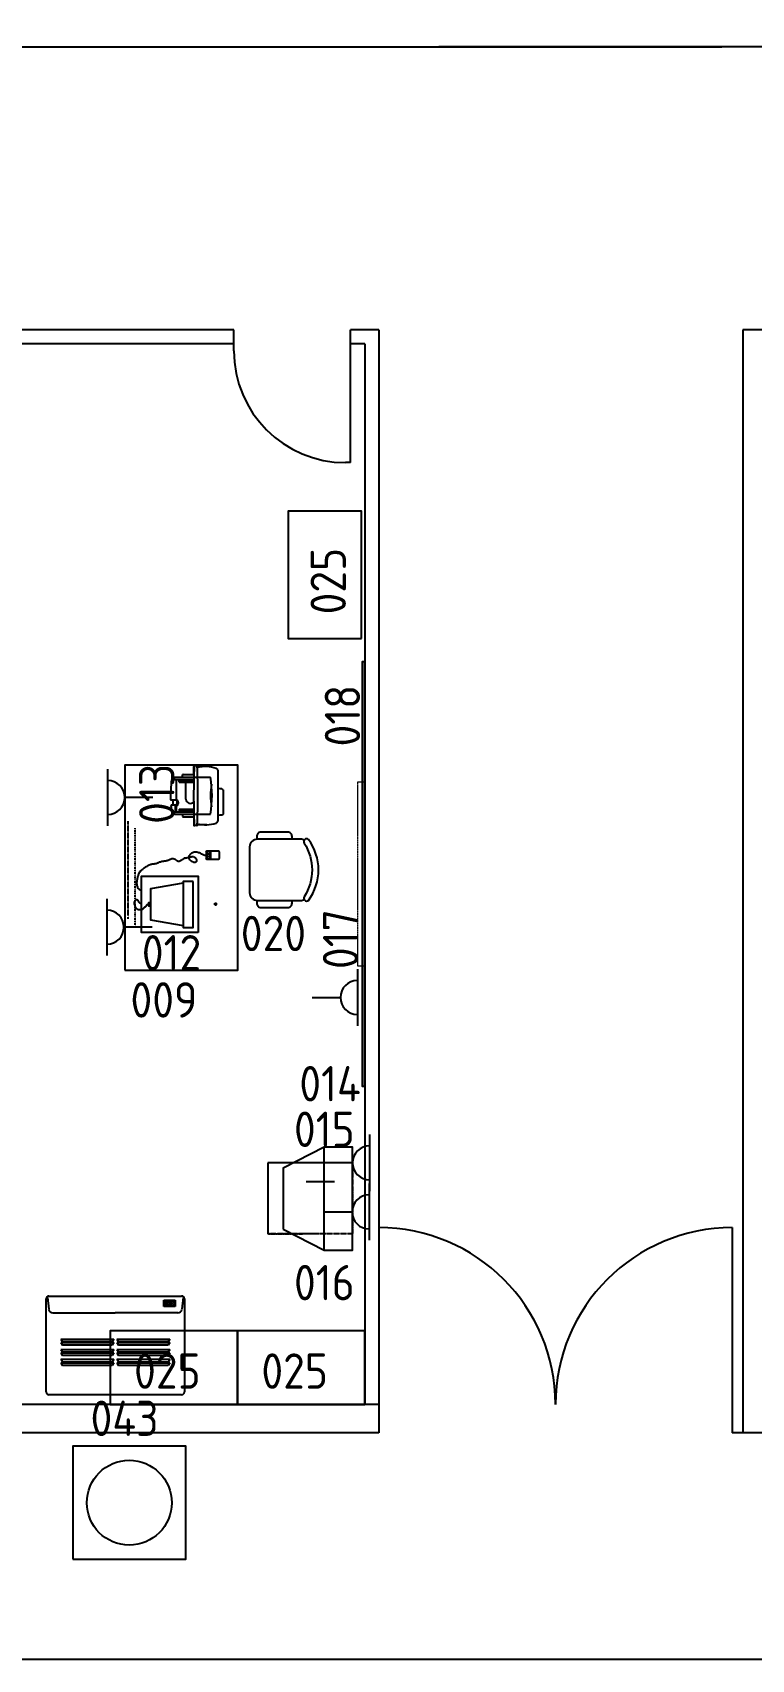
# Model space of a CAD drawing. Header units: millimetres. Extents: x 18768 to 1484868, y -11027 to 520152.
# Drawn here: x 182191 to 187274, y 25708 to 37211 of the extents above; entities that cross this region are included whole.
import ezdxf
from ezdxf.enums import TextEntityAlignment as Align

# ---------------------------------------------------------------- set-up
doc = ezdxf.new("R2010")
doc.units = ezdxf.units.MM
for name, pattern in [('DASHDOT2', [0.5, 0.25, -0.125, 0, -0.125]), ('DIVIDE', [2.15, 1.5, -0.2, 0.05, -0.15, 0.05, -0.2]), ('HIDDEN', [0.375, 0.25, -0.125]), ('HIDDEN2', [4.7625, 3.175, -1.5875])]:
    doc.linetypes.add(name, pattern=pattern)
for name, color, linetype in [('1-PAREDES', 7, 'Continuous'), ('L018-SIMBOLO1', 3, 'Continuous'), ('L025-CONTORNO', 7, 'Continuous'), ('L025-IMAGIN', 1, 'DIVIDE'), ('L025-TEXTO', 7, 'Continuous'), ('L035-ARRANJO-ADQUIRIR', 102, 'Continuous'), ('L035-ARRANJO-EXISTENTE', 180, 'Continuous'), ('PAREDES', 7, 'Continuous')]:
    doc.layers.add(name, color=color, linetype=linetype)
doc.layers.add('L035-DEMOLIÇÃO', color=40, linetype='Continuous', plot=False)
doc.styles.add('ISO-CP--18', font='isocp.shx', dxfattribs={"width": 0.75, "height": 180})
doc.styles.add('ISO-CP--25', font='isocp.shx', dxfattribs={"height": 250})

# ---------------------------------------------------------------- blocks, each defined once
blk = doc.blocks.new('BL_SENAI_id9320290690')
at = {"layer": 'L025-CONTORNO', "color": 0}
blk.add_lwpolyline([(-3131, 134), (-131, 134), (-131, 152), (-3131, 152)], close=True, dxfattribs=at)
at = {"layer": 'L025-TEXTO', "style": 'ISO-CP--25'}
blk.add_attdef('rmp_mt_codmaterial', (15, 15), '', height=40, dxfattribs=at)
at = {"layer": 'L025-TEXTO', "style": 'ISO-CP--25', "flags": 1}
for tag in ['rmp_mt_nomeunid', 'rmp_mt_potencia', 'rmp_mt_cod']:
    blk.add_attdef(tag, (15, 15), '', height=40, dxfattribs=at)
blk = doc.blocks.new('BL_SENAI_id9300159197')
at = {"layer": 'L025-CONTORNO', "color": 0, "linetype": 'HIDDEN', "lineweight": 9}
blk.add_lwpolyline([(-650, -50), (650, -50), (650, 0), (-650, 0)], close=True, dxfattribs=at)
at = {"layer": 'L025-TEXTO', "lineweight": 9, "style": 'ISO-CP--25'}
blk.add_attdef('rmp_mt_codmaterial', (15, 15), '', height=40, dxfattribs=at)
at = {"layer": 'L025-TEXTO', "lineweight": 9, "style": 'ISO-CP--25', "flags": 1}
for tag in ['rmp_mt_nomeunid', 'rmp_mt_potencia', 'rmp_mt_cod']:
    blk.add_attdef(tag, (15, 15), '', height=40, dxfattribs=at)
blk = doc.blocks.new('BL_SENAI_id9320210400')
at = {"layer": 'L035-ARRANJO-ADQUIRIR', "color": 0}
for points in [[(-690, 550, -0.290756), (-310, 550, 0.829608), (-284, 579, 0.333333), (-716, 579, 0.829608), (-690, 550)], [(-717, 464), (-737, 464, 0.414214), (-767, 434), (-767, 244, 0.414214), (-737, 214), (-717, 214)], [(-710, 550, 0.129448), (-717, 523), (-717, 219, 0.414214), (-663, 164), (-338, 164, 0.414214), (-284, 219), (-284, 525, 0.120944), (-290, 550)], [(-284, 214), (-264, 214, 0.414214), (-234, 244), (-234, 434, 0.414214), (-264, 464), (-284, 464)]]:
    blk.add_lwpolyline(points, format="xyb", dxfattribs=at)
at = {"layer": 'L025-TEXTO', "style": 'ISO-CP--25'}
blk.add_attdef('rmp_mt_codmaterial', (15, 15), '', height=40, dxfattribs=at)
at = {"layer": 'L025-TEXTO', "style": 'ISO-CP--25', "flags": 1}
for tag in ['rmp_mt_nomeunid', 'rmp_mt_potencia', 'rmp_mt_cod']:
    blk.add_attdef(tag, (15, 15), '', height=40, dxfattribs=at)
blk = doc.blocks.new('BL_SENAI_id9320220810')
at = {"layer": 'L025-CONTORNO', "color": 0}
blk.add_lwpolyline([(-688, 238), (112, 238), (112, 1688), (-688, 1688)], close=True, dxfattribs=at)
at = {"layer": 'L025-TEXTO', "style": 'ISO-CP--25'}
blk.add_attdef('rmp_mt_codmaterial', (15, 15), '', height=40, dxfattribs=at)
at = {"layer": 'L025-TEXTO', "style": 'ISO-CP--25', "flags": 1}
for tag in ['rmp_mt_nomeunid', 'rmp_mt_potencia', 'rmp_mt_cod']:
    blk.add_attdef(tag, (15, 15), '', height=40, dxfattribs=at)
blk = doc.blocks.new('BL_SENAI_id9370720080')
at = {"layer": 'L035-ARRANJO-EXISTENTE', "color": 0}
for p, q in [((-169, 28), (-169, 387)), ((-92, 413), (-24, 413)), ((-21, 418), (-3, 418)), ((76, 357), (-1, 357)), ((0, 357), (0, 415)), ((79, 337), (79, 354)), ((-209, 167), (-209, 337)), ((136, 337), (-119, 337)), ((154, 322), (0, 322)), ((104, 317), (0, 317)), ((104, 305), (0, 305)), ((104, 302), (0, 302)), ((55, 232), (55, 112)), ((104, 302), (104, 322)), ((124, 285), (124, 322)), ((124, 92), (124, 240)), ((124, 240), (161, 240)), ((126, 275), (158, 275)), ((132, 285), (132, 322)), ((139, 322), (139, 334)), ((136, 77), (-119, 77)), ((-92, 2), (-24, 2)), ((76, 57), (-1, 57)), ((104, 112), (0, 112)), ((104, 110), (0, 110)), ((104, 97), (0, 97)), ((154, 92), (0, 92)), ((0, 57), (0, 0)), ((79, 77), (79, 60)), ((104, 112), (104, 92)), ((139, 80), (139, 92)), ((-21, -3), (-3, -3))]:
    blk.add_line(p, q, dxfattribs=at)
for centre, radius, start, end in [((-154, 387), 15, 107.7571, 180), ((-82, 161), 252, 76.9063, 107.7571), ((4596, 207), 4625, 177.4284, 182.5716), ((-21, 415), 3, 90, 177.4284), ((-7, 415), 3, 2.5716, 90), ((-4624, 207), 4625, 357.4284, 2.5716), ((-3, 415), 3, 0, 90), ((76, 354), 3, 0, 90), ((721, 207), 850, 171.2026, 188.7974), ((-636, 207), 517, 351.0985, 8.9015), ((25, 232), 30, 0, 142.3429), ((137, 257), 28.3, 123.367, 236.633), ((137, 257), 20.8, 123.367, 227.8145), ((119, 285), 5, 303.367, 0), ((119, 230), 5, 0, 56.633), ((122, 240), 2, 0, 47.8145), ((119, 285), 12.5, 303.367, 0), ((136, 334), 3, 0, 90), ((-721, 207), 870, 2.1781, 4.441), ((154, 319), 3, 7.2919, 90), ((-721, 207), 885, 4.5759, 7.2919), ((-721, 207), 885, 352.7081, 1.9536), ((158, 278), 3, 270, 4.5759), ((161, 237), 3, 1.9536, 90), ((-154, 28), 15, 180, 252.2429), ((-82, 254), 252, 252.2429, 283.0937), ((-3, 0), 3, 270, 0), ((76, 60), 3, 270, 0), ((136, 80), 3, 270, 0), ((154, 95), 3, 270, 352.7081), ((-21, 0), 3, 182.5716, 270), ((-7, 0), 3, 270, 357.4284)]:
    blk.add_arc(centre, radius, start, end, dxfattribs=at)
at = {"layer": 'L035-ARRANJO-EXISTENTE', "color": 0, "extrusion": (0, 0, -1)}
blk.add_ellipse((-169, 337), major_axis=(40, 0), ratio=0.25, start_param=3.141593, end_param=4.712389, dxfattribs=at)
at = {"layer": 'L035-ARRANJO-EXISTENTE', "color": 0}
blk.add_ellipse((-169, 167), major_axis=(40, 0), ratio=0.25, start_param=3.141593, end_param=4.712389, dxfattribs=at)
at = {"layer": 'L025-TEXTO', "style": 'ISO-CP--18'}
blk.add_attdef('rmp_mt_codmaterial', (15, 15), '', height=40, dxfattribs=at)
at = {"layer": 'L025-TEXTO', "style": 'ISO-CP--18', "flags": 1}
for tag in ['rmp_mt_nomeunid', 'rmp_mt_potencia', 'rmp_mt_cod']:
    blk.add_attdef(tag, (15, 15), '', height=40, dxfattribs=at)
blk = doc.blocks.new('BL_SENAI_id9370710510')
at = {"layer": 'L035-ARRANJO-ADQUIRIR', "color": 0}
for p, q in [((173, 95), (173, 119)), ((491, 168), (491, 85)), ((491, 142), (549, 142)), ((491, 141), (549, 141)), ((495, 168), (495, 145)), ((511, 168), (495, 168)), ((495, 145), (511, 145)), ((542, 174), (498, 174)), ((511, 145), (511, 168)), ((529, 168), (512, 168)), ((512, 168), (512, 145)), ((512, 145), (529, 145)), ((529, 145), (529, 168)), ((530, 168), (530, 145)), ((546, 168), (530, 168)), ((530, 145), (546, 145)), ((546, 145), (546, 168)), ((549, 85), (549, 168)), ((185, 107), (161, 107)), ((498, 78), (542, 78))]:
    blk.add_line(p, q, dxfattribs=at)
for points in [[(-27, 229), (-27, 629), (373, 629), (373, 229)], [(162, 566), (184, 566), (184, 581), (162, 581)], [(335, 266), (335, 336), (10, 336), (10, 266)]]:
    blk.add_lwpolyline(points, close=True, dxfattribs=at)
for points in [[(173, 581), (172, 586), (170, 590), (168, 593), (165, 596), (162, 598), (160, 599), (158, 600), (156, 602), (154, 603), (153, 604), (152, 606), (152, 607), (152, 609), (151, 610), (151, 611), (150, 612), (149, 613), (148, 614), (146, 615), (145, 616), (143, 617), (141, 618), (139, 620), (138, 622), (136, 624), (135, 627), (134, 630), (133, 633), (133, 637), (133, 640), (133, 644), (133, 647), (134, 650), (134, 653), (135, 656), (137, 658), (138, 661), (140, 663), (142, 665), (144, 667), (146, 668), (148, 670), (151, 671), (153, 672), (156, 673), (158, 674), (160, 675), (162, 676), (164, 676), (166, 677), (168, 678), (170, 678), (172, 679), (174, 679), (175, 679), (177, 680), (179, 680), (180, 680), (182, 680), (183, 680), (185, 680), (187, 680), (189, 679), (190, 679), (192, 678), (194, 678), (195, 677), (197, 676), (199, 675), (200, 674), (201, 672), (203, 671), (204, 670), (205, 669), (205, 667), (206, 666), (206, 665), (206, 664), (206, 663), (206, 662), (205, 660), (205, 659), (204, 658), (203, 658), (201, 657), (200, 656), (199, 655), (197, 654), (196, 653), (194, 653), (193, 652), (191, 651), (190, 650), (189, 649), (187, 648), (186, 647), (185, 645), (184, 644), (183, 642), (182, 640), (181, 637), (179, 635), (176, 632), (173, 629)], [(268, 629), (272, 638), (277, 645), (282, 650), (288, 655), (294, 657), (300, 659), (307, 661), (313, 661), (320, 662), (326, 662), (332, 661), (338, 661), (343, 660), (349, 659), (355, 658), (360, 657), (366, 656), (371, 654), (377, 652), (382, 651), (387, 649), (392, 646), (397, 644), (402, 641), (406, 637), (411, 634), (415, 630), (419, 626), (422, 621), (426, 617), (430, 612), (433, 607), (437, 602), (440, 597), (443, 591), (447, 586), (449, 580), (452, 575), (454, 570), (456, 565), (457, 560), (458, 555), (459, 550), (460, 545), (460, 540), (461, 535), (461, 531), (462, 526), (464, 521), (466, 516), (467, 511), (470, 507), (472, 502), (474, 496), (475, 491), (477, 486), (478, 481), (479, 475), (480, 470), (481, 465), (481, 459), (482, 454), (483, 449), (484, 445), (486, 440), (487, 436), (489, 432), (491, 428), (492, 425), (494, 421), (495, 418), (496, 415), (496, 411), (496, 408), (496, 405), (495, 402), (494, 398), (493, 395), (492, 393), (490, 390), (488, 387), (486, 385), (484, 382), (482, 380), (481, 377), (480, 375), (479, 372), (479, 369), (479, 366), (479, 362), (481, 359), (482, 355), (484, 352), (486, 348), (488, 345), (490, 342), (492, 338), (493, 336), (495, 333), (497, 331), (498, 329), (499, 327), (500, 326), (501, 325), (501, 325), (501, 324), (501, 324), (501, 324), (501, 324), (500, 323), (500, 322), (501, 319), (501, 316), (502, 312), (503, 308), (504, 303), (505, 298), (506, 293), (507, 287), (508, 283), (509, 278), (510, 275), (511, 271), (511, 268), (511, 265), (510, 262), (509, 259), (507, 257), (505, 254), (502, 251), (498, 248), (495, 246), (491, 244), (487, 242), (483, 241), (480, 241), (477, 241), (475, 242), (473, 243), (471, 245), (470, 247), (469, 250), (469, 253), (469, 256), (469, 259), (470, 262), (471, 265), (472, 268), (473, 271), (475, 274), (477, 277), (479, 280), (482, 283), (485, 286), (488, 289), (491, 291), (495, 293), (498, 294), (503, 294), (507, 293), (512, 292), (517, 290), (522, 287), (527, 283), (531, 279), (536, 274), (539, 269), (542, 263), (543, 257), (544, 251), (544, 245), (543, 239), (542, 233), (540, 227), (538, 221), (536, 216), (533, 210), (530, 205), (528, 199), (525, 194), (523, 189), (521, 183), (520, 177), (520, 174)], [(323, 336), (283, 566), (63, 566), (23, 336)]]:
    blk.add_lwpolyline(points, dxfattribs=at)
for centre, start, end in [((498, 168), 90, 180), ((542, 168), 0, 90), ((498, 85), 180, 270), ((542, 85), 270, 0)]:
    blk.add_arc(centre, 6.72, start, end, dxfattribs=at)
at = {"layer": 'L025-TEXTO', "style": 'ISO-CP--25'}
blk.add_attdef('rmp_mt_codmaterial', (15, 15), '', height=40, dxfattribs=at)
at = {"layer": 'L025-TEXTO', "style": 'ISO-CP--25', "flags": 1}
for tag in ['rmp_mt_nomeunid', 'rmp_mt_potencia', 'rmp_mt_cod']:
    blk.add_attdef(tag, (15, 15), '', height=40, dxfattribs=at)
blk = doc.blocks.new('BL_SENAI_id9320130030')
at = {"layer": 'L025-IMAGIN', "color": 0}
blk.add_lwpolyline([(267, 734), (-204, 564), (0, 0), (470, 170)], close=True, dxfattribs=at)
at = {"layer": 'L025-TEXTO', "style": 'ISO-CP--25'}
blk.add_attdef('rmp_mt_codmaterial', (15, 15), '', height=40, dxfattribs=at)
at = {"layer": 'L025-TEXTO', "style": 'ISO-CP--25', "flags": 1}
for tag in ['rmp_mt_nomeunid', 'rmp_mt_potencia', 'rmp_mt_cod']:
    blk.add_attdef(tag, (15, 15), '', height=40, dxfattribs=at)
blk = doc.blocks.new('BL_SENAI_id9360620050')
at = {"layer": 'L025-IMAGIN', "color": 0}
blk.add_lwpolyline([(456, 171), (456, 671), (-144, 671), (-144, 171)], close=True, dxfattribs=at)
at = {"layer": 'L025-TEXTO', "style": 'ISO-CP--18'}
blk.add_attdef('rmp_mt_codmaterial', (15, 15), '', height=40, dxfattribs=at)
at = {"layer": 'L025-TEXTO', "style": 'ISO-CP--18', "flags": 1}
for tag in ['rmp_mt_nomeunid', 'rmp_mt_potencia', 'rmp_mt_cod']:
    blk.add_attdef(tag, (15, 15), '', height=40, dxfattribs=at)
blk = doc.blocks.new('BL_SENAI_id9360630070')
at = {"layer": 'L035-ARRANJO-ADQUIRIR', "color": 0}
blk.add_lwpolyline([(215, 994), (15, 994), (15, 264), (215, 264)], dxfattribs=at)
blk.add_lwpolyline([(505, 844), (215, 994), (215, 264), (505, 414)], close=True, dxfattribs=at)
at = {"layer": 'L025-TEXTO', "style": 'ISO-CP--25'}
blk.add_attdef('rmp_mt_codmaterial', (15, 15), '', height=40, dxfattribs=at)
at = {"layer": 'L025-TEXTO', "style": 'ISO-CP--25', "flags": 1}
for tag in ['rmp_mt_nomeunid', 'rmp_mt_potencia', 'rmp_mt_cod']:
    blk.add_attdef(tag, (15, 15), '', height=40, dxfattribs=at)
blk = doc.blocks.new('BL_SENAI_id9320230440')
at = {"layer": 'L035-ARRANJO-ADQUIRIR', "color": 0}
blk.add_lwpolyline([(0, 520), (-900, 520), (-900, 0), (0, 0)], close=True, dxfattribs=at)
at = {"layer": 'L025-TEXTO', "style": 'ISO-CP--25'}
blk.add_attdef('rmp_mt_codmaterial', (15, 15), '', height=40, dxfattribs=at)
at = {"layer": 'L025-TEXTO', "style": 'ISO-CP--25', "flags": 1}
for tag in ['rmp_mt_nomeunid', 'rmp_mt_potencia', 'rmp_mt_cod']:
    blk.add_attdef(tag, (15, 15), '', height=40, dxfattribs=at)
blk = doc.blocks.new('BL_SENAI_id9315160120')
at = {"color": 0}
for p, q in [((93, 569), (105, 588)), ((105, 588), (457, 588)), ((469, 569), (457, 588)), ((489, 569), (501, 588)), ((501, 588), (853, 588)), ((865, 569), (853, 588)), ((469, 569), (93, 569)), ((93, 544), (105, 564)), ((469, 544), (93, 544)), ((93, 498), (105, 518)), ((469, 498), (93, 498)), ((93, 474), (105, 493)), ((469, 474), (93, 474)), ((105, 564), (457, 564)), ((105, 518), (457, 518)), ((105, 493), (457, 493)), ((469, 544), (457, 564)), ((469, 498), (457, 518)), ((469, 474), (457, 493)), ((865, 569), (489, 569)), ((489, 544), (501, 564)), ((865, 544), (489, 544)), ((489, 498), (501, 518)), ((865, 498), (489, 498)), ((489, 474), (501, 493)), ((865, 474), (489, 474)), ((501, 564), (853, 564)), ((501, 518), (853, 518)), ((501, 493), (853, 493)), ((865, 544), (853, 564)), ((865, 498), (853, 518)), ((865, 474), (853, 493)), ((93, 426), (105, 445)), ((469, 426), (93, 426)), ((93, 401), (105, 420)), ((469, 401), (93, 401)), ((105, 445), (457, 445)), ((105, 420), (457, 420)), ((469, 426), (457, 445)), ((469, 401), (457, 420)), ((489, 426), (501, 445)), ((865, 426), (489, 426)), ((489, 401), (501, 420)), ((865, 401), (489, 401)), ((501, 445), (853, 445)), ((501, 420), (853, 420)), ((865, 426), (853, 445)), ((865, 401), (853, 420)), ((0, 106), (8, 190)), ((37, 215), (479, 215)), ((56, 126), (56, 170)), ((56, 170), (136, 170)), ((136, 126), (56, 126)), ((136, 170), (136, 126)), ((921, 215), (479, 215)), ((958, 106), (950, 190))]:
    blk.add_line(p, q, dxfattribs=at)
for centre, radius in [((78, 148), 17.7), ((78, 148), 5.72), ((115, 148), 15.8), ((115, 148), 3.81)]:
    blk.add_circle(centre, radius, dxfattribs=at)
for centre, start, end in [((37, 185), 90, 169.0323), ((921, 185), 10.9677, 90)]:
    blk.add_arc(centre, 30, start, end, dxfattribs=at)
at = {"layer": 'L025-CONTORNO', "color": 0}
for p, q in [((-10, 117), (-10, 775)), ((10, 795), (948, 795)), ((968, 775), (968, 117)), ((948, 97), (10, 97))]:
    blk.add_line(p, q, dxfattribs=at)
for centre, start, end in [((10, 775), 90, 180), ((948, 775), 0, 90), ((10, 117), 180, 270), ((948, 117), 270, 0)]:
    blk.add_arc(centre, 20, start, end, dxfattribs=at)
at = {"layer": 'L025-TEXTO', "linetype": 'HIDDEN2', "style": 'ISO-CP--25'}
blk.add_attdef('rmp_mt_codmaterial', (15, 15), '', height=40, dxfattribs=at)
at = {"layer": 'L025-TEXTO', "linetype": 'HIDDEN2', "style": 'ISO-CP--25', "flags": 1}
for tag in ['rmp_mt_nomeunid', 'rmp_mt_potencia', 'rmp_mt_cod']:
    blk.add_attdef(tag, (15, 15), '', height=40, dxfattribs=at)

msp = doc.modelspace()

# ---------------------------------------------------------------- linework, layer by layer
at = {"layer": '1-PAREDES'}
msp.add_line((187312.279, 35110.201), (187213.279, 35110.201), dxfattribs=at)
at = {"layer": 'L018-SIMBOLO1', "color": 6, "linetype": 'DIVIDE'}
msp.add_line((182866.182, 30944.582), (182866.182, 31635.428), dxfattribs=at)
at = {"layer": 'L018-SIMBOLO1', "color": 4, "linetype": 'DASHDOT2'}
msp.add_line((182916.182, 30894.582), (182916.182, 31585.428), dxfattribs=at)
at = {"layer": 'L035-ARRANJO-ADQUIRIR', "color": 100}
for p, q in [((182722.02, 31602.9), (182722.02, 32002.9)), ((183042.02, 31802.9), (182842.02, 31802.9)), ((182717.161, 30685.387), (182717.161, 31085.387)), ((183037.161, 30885.387), (182837.161, 30885.387)), ((184487.121, 30588.687), (184487.121, 30188.687)), ((184167.121, 30388.687), (184367.121, 30388.687)), ((184573.783, 29418.661), (184573.783, 29018.661)), ((184126.192, 29086.239), (184326.192, 29086.239)), ((184569.676, 29071.912), (184569.676, 28671.912)), ((184249.676, 28871.912), (184449.676, 28871.912))]:
    msp.add_line(p, q, dxfattribs=at)
at = {"layer": 'L035-ARRANJO-ADQUIRIR'}
msp.add_lwpolyline([(182474.426, 26416.25), (183274.426, 26416.25), (183274.426, 27216.25), (182474.426, 27216.25)], close=True, dxfattribs=at)
msp.add_circle((182874.426, 26816.25), 300, dxfattribs=at)
at = {"layer": 'L035-ARRANJO-ADQUIRIR', "color": 100}
for centre, start, end in [((182722.02, 31802.9), 270, 90), ((182717.161, 30885.387), 270, 90), ((184487.121, 30388.687), 90, 270), ((184573.783, 29218.661), 90, 270), ((184569.676, 28871.912), 90, 270)]:
    msp.add_arc(centre, 120, start, end, dxfattribs=at)
at = {"layer": 'L035-DEMOLIÇÃO', "linetype": 'ByBlock', "lineweight": -2}
msp.add_lwpolyline([(243039.686, 25707.681), (151141.405, 25707.681), (151141.405, 63236.274), (243039.686, 63236.274)], close=True, dxfattribs=at)
at = {"layer": 'PAREDES'}
for p, q in [((151769.279, 37111.201), (187063.279, 37111.201)), ((151769.279, 37111.201), (187063.279, 37111.201)), ((187063.279, 37111.201), (185063.279, 37111.201)), ((187063.279, 37111.201), (185063.279, 37111.201)), ((187063.279, 37111.201), (185063.279, 37111.201)), ((187138.279, 37111.201), (185138.279, 37111.201)), ((187138.279, 37111.201), (185138.279, 37111.201)), ((187138.279, 37111.201), (185138.279, 37111.201)), ((222553.279, 37111.201), (187063.279, 37111.201)), ((222553.279, 37111.201), (187063.279, 37111.201)), ((222553.279, 37111.201), (187063.279, 37111.201)), ((222573.279, 37111.201), (187253.279, 37111.201)), ((183614.279, 35110.201), (179440.279, 35110.201)), ((183614.279, 34960.201), (183614.279, 35110.201)), ((184439.279, 34170.201), (184439.279, 35110.201)), ((184638.279, 35110.201), (184439.279, 35110.201)), ((184638.279, 35110.201), (184638.279, 27311.201)), ((187213.279, 35110.201), (187213.279, 27311.201)), ((192087.279, 35110.201), (187213.279, 35110.201)), ((183614.279, 35011.201), (179440.279, 35011.201)), ((184539.279, 35011.201), (184439.279, 35011.201)), ((184539.279, 35011.201), (184539.279, 27511.201)), ((184439.279, 34170.201), (184404.279, 34170.201)), ((187138.279, 28761.201), (187138.279, 27311.201)), ((184638.279, 27511.201), (159475.069, 27511.201)), ((184638.279, 27311.201), (159475.069, 27311.201)), ((210246.044, 27311.201), (187138.279, 27311.201))]:
    msp.add_line(p, q, dxfattribs=at)
msp.add_arc((184404.279, 34960.201), 790, 180, 270, dxfattribs=at)
at = {"layer": 'PAREDES', "ltscale": 0.01}
for centre, start, end in [((184638.279, 27511.201), 0, 90), ((187138.279, 27511.201), 90, 180)]:
    msp.add_arc(centre, 1250, start, end, dxfattribs=at)

# ---------------------------------------------------------------- block references
at = {"layer": 'L035-ARRANJO-ADQUIRIR'}
ref = msp.add_blockref('BL_SENAI_id9320230440', (183996.815, 32927.685), dxfattribs=dict(at, rotation=270))
ref.add_attrib('rmp_mt_codmaterial', '025', dxfattribs={"layer": 'L025-TEXTO', "height": 250, "rotation": 90, "style": 'ISO-CP--25'}).set_placement((184281.133, 33332.231), align=Align.MIDDLE)
ref = msp.add_blockref('BL_SENAI_id9320290690', (184673.669, 32892.135), dxfattribs=dict(at, rotation=90))
ref.add_attrib('rmp_mt_codmaterial', '018', dxfattribs={"layer": 'L025-TEXTO', "height": 250, "rotation": 90, "style": 'ISO-CP--25'}).set_placement((184381.368, 32381.139), align=Align.MIDDLE)
ref = msp.add_blockref('BL_SENAI_id9320220810', (183530.125, 30343.506), dxfattribs=at)
ref.add_attrib('rmp_mt_codmaterial', '009', dxfattribs={"layer": 'L025-TEXTO', "height": 250, "style": 'ISO-CP--25'}).set_placement((183119.561, 30246.199), align=Align.CENTER)
ref = msp.add_blockref('BL_SENAI_id9370720080', (183330.513, 32022.604), dxfattribs=dict(at, rotation=180))
ref.add_attrib('rmp_mt_codmaterial', '013', dxfattribs={"layer": 'L025-TEXTO', "height": 250, "rotation": 90, "style": 'ISO-CP--18'}).set_placement((183194.365, 31828.105), align=Align.CENTER)
ref = msp.add_blockref('BL_SENAI_id9300159197', (184539.279, 31261.201), dxfattribs=dict(at, rotation=270))
ref.add_attrib('rmp_mt_codmaterial', '017', dxfattribs={"layer": 'L025-TEXTO', "lineweight": 9, "height": 250, "rotation": 90, "style": 'ISO-CP--25'}).set_placement((184368.676, 30800.976), align=Align.MIDDLE)
ref = msp.add_blockref('BL_SENAI_id9320210400', (183561.55, 30790.366), dxfattribs=dict(at, rotation=270))
ref.add_attrib('rmp_mt_codmaterial', '020', dxfattribs={"layer": 'L025-TEXTO', "height": 250, "style": 'ISO-CP--25'}).set_placement((183893.658, 30840.902), align=Align.MIDDLE)
ref = msp.add_blockref('BL_SENAI_id9370710510', (183591.094, 30874.31), dxfattribs=dict(at, rotation=90))
ref.add_attrib('rmp_mt_codmaterial', '012', dxfattribs={"layer": 'L025-TEXTO', "height": 250, "style": 'ISO-CP--25'}).set_placement((183173.216, 30704.727), align=Align.MIDDLE)
ref = msp.add_blockref('BL_SENAI_id9360630070', (184468.356, 29595.143), dxfattribs=dict(at, rotation=180))
ref.add_attrib('rmp_mt_codmaterial', '014', dxfattribs={"layer": 'L025-TEXTO', "height": 250, "style": 'ISO-CP--25'}).set_placement((184294.285, 29653.675), align=Align.CENTER)
ref = msp.add_blockref('BL_SENAI_id9360620050', (184310.074, 29389.41), dxfattribs=dict(at, rotation=180))
ref.add_attrib('rmp_mt_codmaterial', '015', dxfattribs={"layer": 'L025-TEXTO', "height": 250, "style": 'ISO-CP--18'}).set_placement((184253.783, 29331.296), align=Align.CENTER)
ref = msp.add_blockref('BL_SENAI_id9320130030', (184453.783, 28718.661), dxfattribs=dict(at, rotation=70.16391784161377))
ref.add_attrib('rmp_mt_codmaterial', '016', dxfattribs={"layer": 'L025-TEXTO', "height": 250, "style": 'ISO-CP--25'}).set_placement((184253.783, 28247.175), align=Align.CENTER)
ref = msp.add_blockref('BL_SENAI_id9315160120', (183254.818, 28373.858), dxfattribs=dict(at, rotation=180))
ref.add_attrib('rmp_mt_codmaterial', '043', dxfattribs={"layer": 'L025-TEXTO', "linetype": 'HIDDEN2', "height": 250, "style": 'ISO-CP--25'}).set_placement((182840.964, 27413.132), align=Align.MIDDLE)
ref = msp.add_blockref('BL_SENAI_id9320230440', (182739.279, 28031.201), dxfattribs=dict(at, rotation=180))
ref.add_attrib('rmp_mt_codmaterial', '025', dxfattribs={"layer": 'L025-TEXTO', "height": 250, "style": 'ISO-CP--25'}).set_placement((183143.826, 27746.883), align=Align.MIDDLE)
ref = msp.add_blockref('BL_SENAI_id9320230440', (183639.279, 28031.201), dxfattribs=dict(at, rotation=180))
ref.add_attrib('rmp_mt_codmaterial', '025', dxfattribs={"layer": 'L025-TEXTO', "height": 250, "style": 'ISO-CP--25'}).set_placement((184043.826, 27746.883), align=Align.MIDDLE)

doc.saveas('drawing.dxf')
